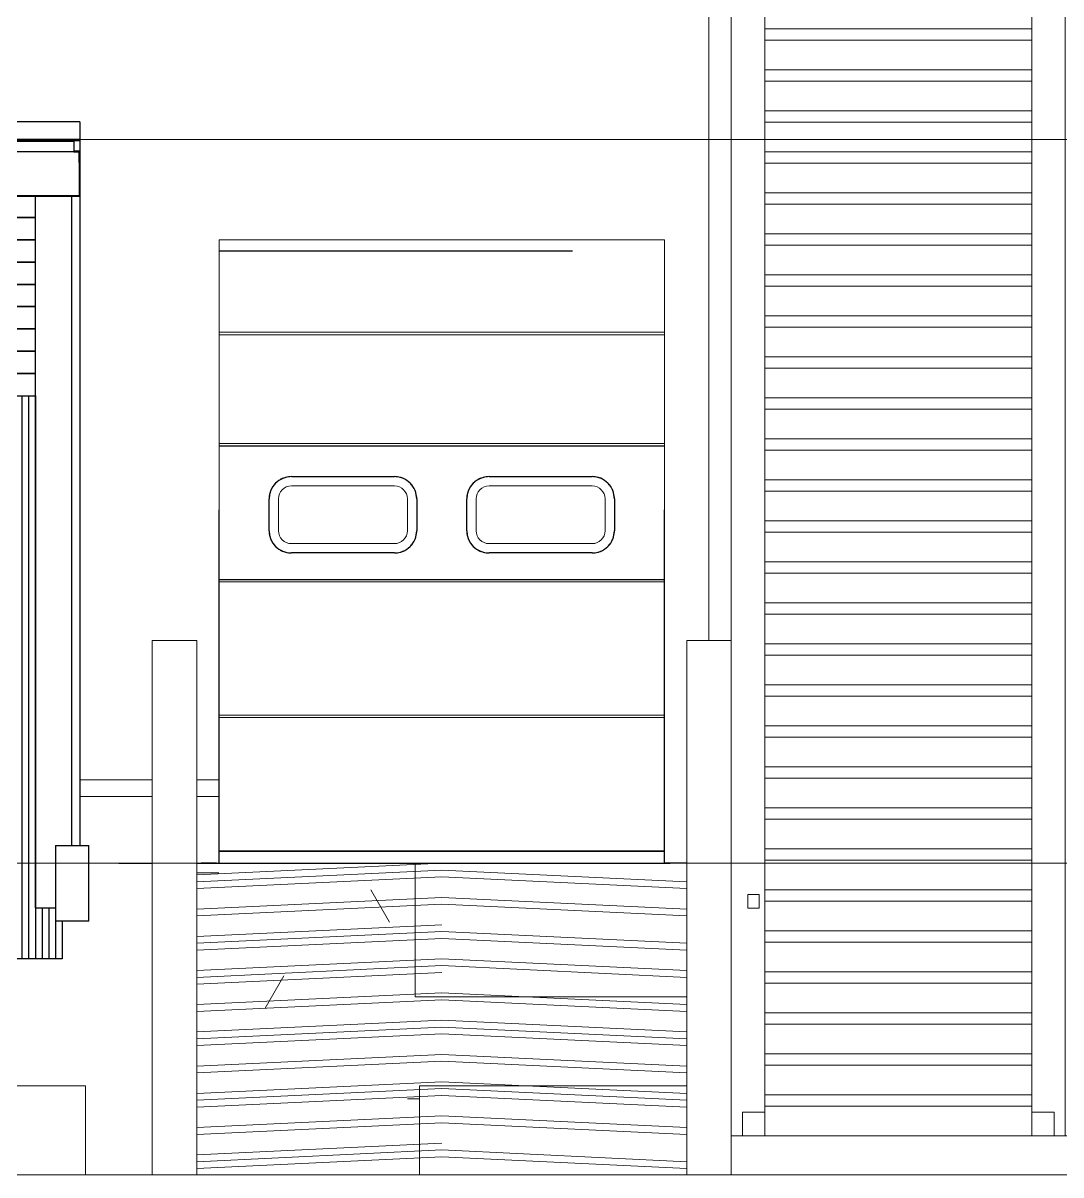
# Model space of a CAD drawing. Extents: x 692141 to 693595, y 1492301 to 1494225.
# Drawn here: x 692327.48 to 692332.14, y 1492374.81 to 1492379.99 of the extents above; entities that cross this region are included whole.
import ezdxf

# ---------------------------------------------------------------- set-up
doc = ezdxf.new("R2010")
doc.units = 0
doc.header["$MEASUREMENT"] = 0
for name, pattern in [('Centre', [7937.5, 1587.5, -1190.625, 3968.75, -1190.625]), ('Grid Line', [5556.25, 3175, -793.75, 793.75, -793.75]), ('Čárka', [3175, 1587.5, -1587.5])]:
    doc.linetypes.add(name, pattern=pattern)
for name, color, linetype, lineweight in [('A-COLS', 52, 'Continuous', 5), ('A-FLOR', 192, 'Continuous', 5), ('A-FLOR-HRAL', 11, 'Continuous', 5), ('A-FLOR-LEVL', 8, 'Grid Line', 5), ('A-GENM', 13, 'Continuous', 5), ('A-GLAZ-CWMG', 51, 'Continuous', 5), ('A-WALL-PATT', 111, 'Continuous', 5), ('S-BEAM', 12, 'Continuous', 5), ('S-STRS', 31, 'Continuous', 5)]:
    doc.layers.add(name, color=color, linetype=linetype, lineweight=lineweight)
doc.layers.add('A-DOOR', color=2, linetype='Continuous')

# ---------------------------------------------------------------- blocks, each defined once
blk = doc.blocks.new('Top Rail Type - Top Rail_Internal_-46840-500_ELEVATION 4')
at = {"layer": 'A-FLOR-HRAL', "color": 7}
for p, q in [((73025.03631149074, 1259.166666666701), (72974.23631149073, 1259.166666666701)), ((72974.23631149072, 1259.166666666701), (72974.23631149072, 1198.027140689383)), ((73025.03631149074, 1198.027140689383), (73025.03631149074, 1259.166666666701)), ((72974.23631149072, 1198.027140689383), (73025.03631149072, 1198.027140689383))]:
    blk.add_line(p, q, dxfattribs=at)
blk = doc.blocks.new('M_Rectangular Column - 150 x 150mm-114723-500_ELEVATION 4')
at = {"layer": 'A-COLS', "color": 7}
for p, q in [((74249.63631149074, 175.0000000000014), (74249.63631149074, 11800)), ((74399.63631149073, 11800), (74399.63631149073, 175.0000000000014)), ((74399.63631149073, 175.0000000000011), (74249.63631149074, 175.0000000000011))]:
    blk.add_line(p, q, dxfattribs=at)
blk = doc.blocks.new('Rectangular Mullion - 50 x 100mm-123456-500_ELEVATION 4')
at = {"layer": 'A-GLAZ-CWMG', "color": 7}
for p, q in [((72799.6363114673, 2400.00000000138), (72799.6363114673, 5650.000000000933)), ((72899.63631146729, 5650.000000000933), (72899.63631146729, 2400.00000000138)), ((72899.63631146729, 2400.00000000138), (72799.6363114673, 2400.00000000138))]:
    blk.add_line(p, q, dxfattribs=at)
blk = doc.blocks.new('HAVI-DC_R19_AR_110_RISER_rvt-2-500_ELEVATION 4')
at = {"layer": 'S-STRS', "color": 7}
for p, q in [((73049.63631149076, 3674.166666667259), (73049.63631149079, 5500.000000001175)), ((74249.63631149079, 5500.000000001174), (74249.63631149076, 3674.166666667259)), ((73049.63631149079, 5097.50000000084), (73049.63631149079, 5281.666666667538)), ((74249.63631149079, 5281.666666667538), (74249.63631149079, 5097.50000000084)), ((73049.63631149077, 5147.500000000839), (74249.63631149079, 5147.500000000839)), ((73049.63631149077, 5097.50000000084), (73049.63631149077, 5147.500000000839)), ((74249.63631149079, 5097.50000000084), (74249.63631149079, 5147.500000000839)), ((73049.63631149077, 4913.333333334142), (73049.63631149077, 5097.50000000084)), ((74249.63631149079, 5097.50000000084), (73049.63631149077, 5097.50000000084)), ((74249.63631149079, 5097.50000000084), (73049.63631149077, 5097.50000000084)), ((73049.63631149079, 5097.50000000084), (74249.63631149079, 5097.50000000084)), ((74249.63631149079, 5097.50000000084), (74249.63631149079, 4913.333333334142)), ((73049.63631149077, 4963.333333334143), (74249.63631149079, 4963.333333334143)), ((73049.63631149077, 4913.333333334144), (73049.63631149077, 4963.333333334143)), ((74249.63631149079, 4913.333333334144), (74249.63631149079, 4963.333333334143)), ((73049.63631149077, 4729.166666667445), (73049.63631149077, 4913.333333334144)), ((74249.63631149079, 4913.333333334144), (73049.63631149077, 4913.333333334144)), ((74249.63631149079, 4913.333333334144), (73049.63631149077, 4913.333333334144)), ((73049.63631149077, 4913.333333334142), (74249.63631149079, 4913.333333334142)), ((74249.63631149079, 4913.333333334144), (74249.63631149079, 4729.166666667445)), ((73049.63631149077, 4779.166666667445), (74249.63631149079, 4779.166666667445)), ((73049.63631149077, 4729.166666667445), (73049.63631149077, 4779.166666667445)), ((74249.63631149079, 4729.166666667445), (74249.63631149079, 4779.166666667445)), ((73049.63631149077, 4545.000000000747), (73049.63631149077, 4729.166666667445)), ((74249.63631149079, 4729.166666667445), (73049.63631149077, 4729.166666667445)), ((74249.63631149079, 4729.166666667445), (73049.63631149077, 4729.166666667445)), ((73049.63631149077, 4729.166666667446), (74249.63631149079, 4729.166666667446)), ((74249.63631149079, 4729.166666667445), (74249.63631149079, 4545.000000000747)), ((73049.63631149077, 4595.000000000748), (74249.63631149079, 4595.000000000748)), ((73049.63631149077, 4545.000000000748), (73049.63631149077, 4595.000000000748)), ((74249.63631149079, 4545.000000000748), (74249.63631149079, 4595.000000000748)), ((73049.63631149077, 4360.83333333405), (73049.63631149077, 4545.000000000748)), ((74249.63631149079, 4545.000000000748), (73049.63631149077, 4545.000000000748)), ((74249.63631149079, 4545.000000000748), (73049.63631149077, 4545.000000000748)), ((73049.63631149077, 4545.000000000747), (74249.63631149079, 4545.000000000747)), ((74249.63631149079, 4545.000000000748), (74249.63631149079, 4360.83333333405)), ((73049.63631149076, 4410.83333333405), (74249.63631149076, 4410.83333333405)), ((73049.63631149076, 4360.83333333405), (73049.63631149076, 4410.83333333405)), ((74249.63631149076, 4360.83333333405), (74249.63631149076, 4410.83333333405)), ((73049.63631149077, 4176.666666667352), (73049.63631149077, 4360.83333333405)), ((74249.63631149077, 4360.83333333405), (73049.63631149077, 4360.83333333405)), ((74249.63631149076, 4360.83333333405), (73049.63631149076, 4360.83333333405)), ((73049.63631149077, 4360.83333333405), (74249.63631149079, 4360.83333333405)), ((74249.63631149077, 4360.83333333405), (74249.63631149077, 4176.666666667352)), ((73049.63631149076, 4226.666666667352), (74249.63631149076, 4226.666666667352)), ((73049.63631149076, 4176.666666667352), (73049.63631149076, 4226.666666667352)), ((74249.63631149076, 4176.666666667352), (74249.63631149076, 4226.666666667352)), ((73049.63631149076, 3992.500000000654), (73049.63631149076, 4176.666666667352)), ((74249.63631149076, 4176.666666667352), (73049.63631149076, 4176.666666667352)), ((74249.63631149076, 4176.666666667352), (73049.63631149076, 4176.666666667352)), ((73049.63631149077, 4176.666666667352), (74249.63631149077, 4176.666666667352)), ((74249.63631149076, 4176.666666667352), (74249.63631149076, 3992.500000000654)), ((73049.63631149076, 4042.500000000654), (74249.63631149076, 4042.500000000654)), ((73049.63631149076, 3992.500000000654), (73049.63631149076, 4042.500000000654)), ((74249.63631149076, 3992.500000000654), (74249.63631149076, 4042.500000000654)), ((73049.63631149076, 3808.333333333956), (73049.63631149076, 3992.500000000654)), ((74249.63631149076, 3992.500000000654), (73049.63631149076, 3992.500000000654)), ((74249.63631149076, 3992.500000000654), (73049.63631149076, 3992.500000000654)), ((73049.63631149076, 3992.500000000654), (74249.63631149076, 3992.500000000654)), ((74249.63631149076, 3992.500000000654), (74249.63631149076, 3808.333333333956)), ((73049.63631149076, 3858.333333333956), (74249.63631149076, 3858.333333333956)), ((73049.63631149076, 3808.333333333956), (73049.63631149076, 3858.333333333956)), ((74249.63631149076, 3808.333333333956), (74249.63631149076, 3858.333333333956)), ((73049.63631149076, 3624.166666667259), (73049.63631149076, 3808.333333333956)), ((74249.63631149076, 3808.333333333956), (73049.63631149076, 3808.333333333956)), ((74249.63631149076, 3808.333333333956), (73049.63631149076, 3808.333333333956)), ((73049.63631149076, 3808.333333333956), (74249.63631149076, 3808.333333333956)), ((74249.63631149076, 3808.333333333956), (74249.63631149076, 3624.166666667259)), ((73049.63631149076, 3674.166666667259), (73049.63631149076, 3374.166666667257)), ((73049.63631149077, 3674.166666667259), (73049.63631149077, 3374.166666667259)), ((73049.63631149073, 282.0907024503263), (73049.63631149077, 3674.166666667257)), ((73049.63631149077, 3674.166666667259), (74249.63631149077, 3674.166666667259)), ((73049.63631149077, 3674.166666667259), (73049.63631149077, 3624.166666667259)), ((73049.63631149076, 3624.166666667259), (73049.63631149076, 3674.166666667259)), ((74249.63631149076, 3374.166666667257), (74249.63631149076, 3674.166666667259)), ((74249.63631149077, 3374.166666667259), (74249.63631149077, 3674.166666667259)), ((74249.63631149077, 3674.166666667258), (74249.63631149073, 282.0907024503269)), ((74249.63631149077, 3624.166666667259), (74249.63631149077, 3674.166666667259)), ((74249.63631149076, 3624.166666667259), (74249.63631149076, 3674.166666667259)), ((74249.63631149077, 3624.166666667259), (73049.63631149077, 3624.166666667259)), ((73049.63631149076, 3624.166666667259), (74249.63631149076, 3624.166666667259)), ((73049.63631149077, 3440.000000000561), (73049.63631149077, 3624.166666667259)), ((74249.63631149077, 3624.166666667259), (73049.63631149077, 3624.166666667259)), ((74249.63631149077, 3624.166666667259), (74249.63631149077, 3440.000000000561)), ((73049.63631149077, 3490.000000000562), (74249.63631149077, 3490.000000000562)), ((73049.63631149077, 3490.000000000562), (73049.63631149077, 3440.000000000562)), ((73049.63631149077, 3440.000000000562), (73049.63631149077, 3490.000000000562)), ((74249.63631149077, 3440.000000000562), (74249.63631149077, 3490.000000000562)), ((74249.63631149077, 3440.000000000562), (74249.63631149077, 3490.000000000562)), ((73049.63631149077, 3440.000000000561), (74249.63631149077, 3440.000000000561)), ((73049.63631149077, 3255.833333333863), (73049.63631149077, 3440.000000000561)), ((74249.63631149077, 3440.000000000561), (73049.63631149077, 3440.000000000561)), ((74249.63631149077, 3440.000000000562), (73049.63631149077, 3440.000000000562)), ((74249.63631149077, 3440.000000000561), (74249.63631149077, 3255.833333333863)), ((73049.63631149076, 3305.833333333863), (74249.63631149076, 3305.833333333863)), ((73049.63631149076, 3255.833333333863), (73049.63631149076, 3305.833333333863)), ((74249.63631149076, 3255.833333333863), (74249.63631149076, 3305.833333333863)), ((73049.63631149076, 3071.666666667165), (73049.63631149076, 3255.833333333863)), ((74249.63631149076, 3255.833333333863), (73049.63631149076, 3255.833333333863)), ((74249.63631149076, 3255.833333333863), (73049.63631149076, 3255.833333333863)), ((73049.63631149077, 3255.833333333863), (74249.63631149077, 3255.833333333863)), ((74249.63631149076, 3255.833333333863), (74249.63631149076, 3071.666666667165)), ((73049.63631149076, 3121.666666667166), (74249.63631149076, 3121.666666667166)), ((73049.63631149076, 3071.666666667166), (73049.63631149076, 3121.666666667166)), ((74249.63631149076, 3071.666666667166), (74249.63631149076, 3121.666666667166)), ((73049.63631149076, 2887.500000000468), (73049.63631149076, 3071.666666667166)), ((74249.63631149076, 3071.666666667166), (73049.63631149076, 3071.666666667166)), ((74249.63631149076, 3071.666666667166), (73049.63631149076, 3071.666666667166)), ((73049.63631149076, 3071.666666667166), (74249.63631149076, 3071.666666667166)), ((74249.63631149076, 3071.666666667166), (74249.63631149076, 2887.500000000468)), ((73049.63631149076, 2937.500000000467), (74249.63631149076, 2937.500000000467)), ((73049.63631149076, 2887.500000000467), (73049.63631149076, 2937.500000000467)), ((74249.63631149076, 2887.500000000467), (74249.63631149076, 2937.500000000467)), ((73049.63631149076, 2703.33333333377), (73049.63631149076, 2887.500000000467)), ((74249.63631149076, 2887.500000000467), (73049.63631149076, 2887.500000000467)), ((74249.63631149076, 2887.500000000467), (73049.63631149076, 2887.500000000467)), ((73049.63631149076, 2887.500000000469), (74249.63631149076, 2887.500000000469)), ((74249.63631149076, 2887.500000000467), (74249.63631149076, 2703.33333333377)), ((73049.63631149076, 2753.33333333377), (74249.63631149076, 2753.33333333377)), ((73049.63631149076, 2703.33333333377), (73049.63631149076, 2753.33333333377)), ((74249.63631149076, 2703.33333333377), (74249.63631149076, 2753.33333333377)), ((73049.63631149076, 2519.166666667072), (73049.63631149076, 2703.33333333377)), ((74249.63631149076, 2703.33333333377), (73049.63631149076, 2703.33333333377)), ((74249.63631149076, 2703.33333333377), (73049.63631149076, 2703.33333333377)), ((73049.63631149076, 2703.33333333377), (74249.63631149076, 2703.33333333377)), ((74249.63631149076, 2703.33333333377), (74249.63631149076, 2519.166666667072)), ((73049.63631149076, 2569.166666667072), (74249.63631149076, 2569.166666667072)), ((73049.63631149076, 2519.166666667072), (73049.63631149076, 2569.166666667072)), ((74249.63631149076, 2519.166666667072), (74249.63631149076, 2569.166666667072)), ((73049.63631149076, 2335.000000000374), (73049.63631149076, 2519.166666667072)), ((74249.63631149076, 2519.166666667072), (73049.63631149076, 2519.166666667072)), ((74249.63631149076, 2519.166666667072), (73049.63631149076, 2519.166666667072)), ((73049.63631149076, 2519.166666667073), (74249.63631149076, 2519.166666667073)), ((74249.63631149076, 2519.166666667072), (74249.63631149076, 2335.000000000374)), ((73049.63631149076, 2385.000000000374), (74249.63631149076, 2385.000000000374)), ((73049.63631149076, 2335.000000000374), (73049.63631149076, 2385.000000000374)), ((74249.63631149076, 2335.000000000374), (74249.63631149076, 2385.000000000374)), ((73049.63631149076, 2150.833333333676), (73049.63631149076, 2335.000000000374)), ((74249.63631149076, 2335.000000000374), (73049.63631149076, 2335.000000000374)), ((74249.63631149076, 2335.000000000374), (73049.63631149076, 2335.000000000374)), ((73049.63631149076, 2335.000000000375), (74249.63631149076, 2335.000000000375)), ((74249.63631149076, 2335.000000000374), (74249.63631149076, 2150.833333333676)), ((73049.63631149076, 2200.833333333676), (74249.63631149076, 2200.833333333676)), ((73049.63631149076, 2150.833333333676), (73049.63631149076, 2200.833333333676)), ((74249.63631149076, 2150.833333333676), (74249.63631149076, 2200.833333333676)), ((73049.63631149076, 1966.666666666979), (73049.63631149076, 2150.833333333676)), ((74249.63631149076, 2150.833333333676), (73049.63631149076, 2150.833333333676)), ((74249.63631149076, 2150.833333333676), (73049.63631149076, 2150.833333333676)), ((73049.63631149076, 2150.833333333676), (74249.63631149076, 2150.833333333676)), ((74249.63631149076, 2150.833333333676), (74249.63631149076, 1966.666666666979)), ((73049.63631149076, 2016.666666666979), (74249.63631149076, 2016.666666666979)), ((73049.63631149076, 1966.666666666979), (73049.63631149076, 2016.666666666979)), ((73049.63631149076, 1782.500000000281), (73049.63631149076, 1966.666666666979)), ((74249.63631149076, 1966.666666666979), (73049.63631149076, 1966.666666666979)), ((74249.63631149076, 1966.666666666979), (73049.63631149076, 1966.666666666979)), ((73049.63631149076, 1966.666666666979), (74249.63631149076, 1966.666666666979)), ((74249.63631149076, 1966.666666666979), (74249.63631149076, 2016.666666666979)), ((74249.63631149076, 1966.666666666979), (74249.63631149076, 1782.500000000281)), ((73049.63631149076, 1832.500000000281), (74249.63631149076, 1832.500000000281)), ((73049.63631149076, 1782.500000000281), (73049.63631149076, 1832.500000000281)), ((74249.63631149076, 1782.500000000281), (74249.63631149076, 1832.500000000281)), ((73049.63631149076, 1598.333333333583), (73049.63631149076, 1782.500000000281)), ((74249.63631149076, 1782.500000000281), (73049.63631149076, 1782.500000000281)), ((74249.63631149076, 1782.500000000281), (73049.63631149076, 1782.500000000281)), ((73049.63631149076, 1782.500000000281), (74249.63631149076, 1782.500000000281)), ((74249.63631149076, 1782.500000000281), (74249.63631149076, 1598.333333333583)), ((73049.63631149074, 1648.333333333583), (74249.63631149074, 1648.333333333583)), ((73049.63631149074, 1598.333333333583), (73049.63631149074, 1648.333333333583)), ((74249.63631149074, 1598.333333333583), (74249.63631149074, 1648.333333333583)), ((73049.63631149074, 1414.166666666885), (73049.63631149074, 1598.333333333583)), ((74249.63631149074, 1598.333333333583), (73049.63631149074, 1598.333333333583)), ((74249.63631149074, 1598.333333333583), (73049.63631149074, 1598.333333333583)), ((73049.63631149076, 1598.333333333583), (74249.63631149076, 1598.333333333583)), ((74249.63631149074, 1598.333333333583), (74249.63631149074, 1414.166666666885)), ((73049.63631149073, 1464.166666666885), (74249.63631149074, 1464.166666666885)), ((73049.63631149073, 1414.166666666885), (73049.63631149073, 1464.166666666885)), ((74249.63631149074, 1414.166666666885), (74249.63631149074, 1464.166666666885)), ((73049.63631149073, 1230.000000000188), (73049.63631149073, 1414.166666666885)), ((74249.63631149074, 1414.166666666885), (73049.63631149073, 1414.166666666885)), ((74249.63631149074, 1414.166666666885), (73049.63631149073, 1414.166666666885)), ((73049.63631149074, 1414.166666666885), (74249.63631149074, 1414.166666666885)), ((74249.63631149074, 1414.166666666885), (74249.63631149074, 1230.000000000188)), ((73049.63631149073, 1280.000000000188), (74249.63631149074, 1280.000000000188)), ((73049.63631149073, 1230.000000000188), (73049.63631149073, 1280.000000000188)), ((74249.63631149074, 1230.000000000188), (74249.63631149074, 1280.000000000188)), ((73049.63631149073, 1045.83333333349), (73049.63631149073, 1230.000000000188)), ((74249.63631149074, 1230.000000000188), (73049.63631149073, 1230.000000000188)), ((74249.63631149074, 1230.000000000188), (73049.63631149073, 1230.000000000188)), ((73049.63631149073, 1230.000000000188), (74249.63631149074, 1230.000000000188)), ((74249.63631149074, 1230.000000000188), (74249.63631149074, 1045.83333333349)), ((73049.63631149073, 1095.83333333349), (74249.63631149074, 1095.83333333349)), ((73049.63631149073, 1045.83333333349), (73049.63631149073, 1095.83333333349)), ((74249.63631149074, 1045.83333333349), (74249.63631149074, 1095.83333333349)), ((73049.63631149073, 861.6666666667921), (73049.63631149073, 1045.83333333349)), ((74249.63631149074, 1045.83333333349), (73049.63631149073, 1045.83333333349)), ((74249.63631149074, 1045.83333333349), (73049.63631149073, 1045.83333333349)), ((73049.63631149073, 1045.83333333349), (74249.63631149074, 1045.83333333349)), ((74249.63631149074, 1045.83333333349), (74249.63631149074, 861.6666666667921)), ((73049.63631149073, 911.6666666667921), (74249.63631149074, 911.6666666667921)), ((73049.63631149073, 861.6666666667921), (73049.63631149073, 911.6666666667921)), ((74249.63631149074, 861.6666666667921), (74249.63631149074, 911.6666666667921)), ((73049.63631149073, 677.5000000000944), (73049.63631149073, 861.6666666667921)), ((74249.63631149074, 861.6666666667921), (73049.63631149073, 861.6666666667921)), ((74249.63631149074, 861.6666666667921), (73049.63631149073, 861.6666666667921)), ((73049.63631149073, 861.6666666667921), (74249.63631149074, 861.6666666667921)), ((74249.63631149074, 861.6666666667921), (74249.63631149074, 677.5000000000944)), ((73049.63631149073, 727.5000000000944), (74249.63631149074, 727.5000000000944)), ((73049.63631149073, 677.5000000000944), (73049.63631149073, 727.5000000000944)), ((74249.63631149074, 677.5000000000944), (74249.63631149074, 727.5000000000944)), ((73049.63631149073, 493.3333333333966), (73049.63631149073, 677.5000000000944)), ((74249.63631149074, 677.5000000000944), (73049.63631149073, 677.5000000000944)), ((74249.63631149074, 677.5000000000944), (73049.63631149073, 677.5000000000944)), ((73049.63631149073, 677.5000000000944), (74249.63631149074, 677.5000000000944)), ((74249.63631149074, 677.5000000000944), (74249.63631149074, 493.3333333333966)), ((73049.63631149073, 543.3333333333966), (74249.63631149073, 543.3333333333966)), ((73049.63631149073, 493.3333333333966), (73049.63631149073, 542.3627569251406)), ((74249.63631149073, 493.3333333333966), (74249.63631149073, 542.3627569251406)), ((73049.63631149073, 309.1666666666989), (73049.63631149073, 493.3333333333966)), ((74249.63631149073, 493.3333333333966), (73049.63631149073, 493.3333333333966)), ((74249.63631149073, 493.3333333333966), (73049.63631149073, 493.3333333333966)), ((73049.63631149073, 493.3333333333966), (74249.63631149074, 493.3333333333966)), ((74249.63631149073, 493.3333333333966), (74249.63631149073, 309.1666666666989)), ((73049.63631149073, 359.1666666666989), (74249.63631149073, 359.1666666666989)), ((73049.63631149073, 309.1666666666989), (73049.63631149073, 359.1666666666989)), ((74249.63631149073, 309.1666666666989), (74249.63631149073, 359.1666666666989)), ((73049.63631149073, 282.0907024503263), (72949.63631149073, 282.0907024503264)), ((72949.63631149073, 282.0907024503264), (72949.63631149073, 175.0000000000011)), ((73049.63631149073, 175.0000000000011), (73049.63631149073, 309.1666666666989)), ((74249.63631149073, 309.1666666666989), (73049.63631149073, 309.1666666666989)), ((74249.63631149073, 309.1666666666989), (73049.63631149073, 309.1666666666989)), ((73049.63631149073, 309.1666666666989), (74249.63631149073, 309.1666666666989)), ((73049.63631149073, 175.0000000000011), (73049.63631149073, 282.0907024503263)), ((74249.63631149073, 309.1666666666989), (74249.63631149073, 175.0000000000011)), ((74349.63631149073, 282.0907024503263), (74249.63631149073, 282.0907024503263)), ((74249.63631149073, 282.0907024503263), (74249.63631149073, 175.0000000000011)), ((74349.63631149073, 175.0000000000011), (74349.63631149073, 282.0907024503263)), ((73049.63631149073, 175.0000000000011), (72949.63631149073, 175.0000000000011)), ((73049.63631149073, 175.0000000000011), (74249.63631149073, 175.0000000000011)), ((74349.63631149073, 175.0000000000011), (74249.63631149073, 175.0000000000011))]:
    blk.add_line(p, q, dxfattribs=at)
at = {"lineweight": 5}
for name, p in [('M_Rectangular Column - 150 x 150mm-114723-500_ELEVATION 4', (-1350.000000000005, 0)), ('M_Rectangular Column - 150 x 150mm-114723-500_ELEVATION 4', (0, 0)), ('Top Rail Type - Top Rail_Internal_-46840-500_ELEVATION 4', (0, 0)), ('Rectangular Mullion - 50 x 100mm-123456-500_ELEVATION 4', (0, 0))]:
    blk.add_blockref(name, p, dxfattribs=at)
blk = doc.blocks.new('HAVI-DC_R19_AR_120_STRUCTURE_rvt-2-500_ELEVATION 4')
at = {"layer": 'S-BEAM'}
h = blk.add_hatch(dxfattribs=at)
h.set_pattern_fill('FP_109', color=256, style=0, pattern_type=2)
h.set_pattern_definition([(0, (212730.054, 1200), (4064, 1016), [167.64, -2880.36, 167.64, -2880.36, -16256]), (0, (212730.054, 1200), (4064, 1016), [-6096, 167.64, -5928.36, 167.64, -2880.36, -7112]), (0, (212730.054, 1200), (4064, 1016), [-15240, 167.64, -1864.36, 167.64, -4912.36]), (120, (214254.054, 1708), (-2911.881810244989, 3011.527240979959), [167.64, -2880.36, 167.64, -2880.36, -16256]), (120, (214254.054, 1708), (-2911.881810244989, 3011.527240979959), [-6095.999999999999, 167.64, -5928.359999999999, 167.64, -2880.36, -7111.999999999999]), (120, (214254.054, 1708), (-2911.881810244989, 3011.527240979959), [-15240, 167.64, -1864.36, 167.64, -4912.359999999999]), (240, (214762.054, 3740), (-1152.118189755009, -4027.527240979959), [167.64, -2880.36, 167.64, -2880.36, -16256]), (240, (214762.054, 3740), (-1152.118189755009, -4027.527240979959), [-6096, 167.64, -5928.36, 167.64, -2880.36, -7112]), (240, (214762.054, 3740), (-1152.118189755009, -4027.527240979959), [-15240, 167.64, -1864.36, 167.64, -4912.36])])
h.paths.add_polyline_path([(66499.87292609927, 0), (67500.22784805537, 0), (67500.22784805537, 399.9999999999437), (69500.10954073696, 399.9999999999437), (69500.10954073696, 0), (70299.63631146714, 0), (70299.63631146714, 1400.00000000138), (70014.75461878082, 1400.00000000138), (70014.75461878082, 1139.999999997003), (69894.7546187808, 1139.999999997003), (69894.7546187808, 969.9999999969727), (69594.75461878079, 969.9999999969727), (69594.75461878079, 1400.00000000138), (69519.87292610017, 1400.00000000138), (69519.87292610017, 799.9999999999914), (67479.87292610016, 799.9999999999914), (67479.87292610016, 1400.00000000138), (67404.75461878082, 1400.00000000138), (67404.75461878082, 969.9999999969727), (67104.7546187808, 969.9999999969727), (67104.7546187808, 1139.999999997003), (66984.7546187808, 1139.999999997003), (66984.7546187808, 1400.00000000138), (66499.87292609927, 1400.00000000138), (66499.87292609927, 542.3627569251257)], flags=0)
h.paths.add_polyline_path([(71500.34615537788, 0), (71500.34615537783, 399.9999999999437), (72699.6363114905, 399.9999999999437), (72699.6363114905, 799.9999999999914), (71479.87292610334, 799.9999999999914), (71479.87292610334, 1400.00000000138), (70499.63631146714, 1400.00000000138), (70499.63631146714, 0)], flags=0)
at = {"layer": 'S-BEAM', "color": 7}
for p, q in [((70014.75461878093, 1400.000000001379), (70299.63631146727, 1400.000000001379)), ((70499.63631146727, 1400.000000001379), (71479.87292610348, 1400.000000001379)), ((71479.87292610348, 800.0000000000011), (71479.87292610348, 1400.000000001379)), ((72699.63631149063, 800.0000000000011), (71479.87292610348, 800.0000000000011)), ((71500.346155378, -1.177618003112002e-11), (71500.346155378, 399.9999999999356)), ((71500.34615537799, 399.9999999999356), (72699.63631149063, 399.9999999999356)), ((72899.63631149067, -1.177618003112002e-11), (71500.34615537799, -1.177618003112002e-11))]:
    blk.add_line(p, q, dxfattribs=at)
blk = doc.blocks.new('M_Rectangular Column - 300 x 500mm-1562755-500_ELEVATION 4')
at = {"layer": 'A-COLS'}
for p, q in [((74249.6363114721, 5800.000000000934), (74249.6363114721, 5750.000000001143)), ((74582.3363114624, 5800.000000000934), (74599.63631146724, 5800.000000000934)), ((74249.6363114721, 5500.000000001172), (74249.6363114721, 1400.000000001371)), ((74749.6363114721, 1400.000000001371), (74749.6363114721, 5500.000000001171)), ((74749.6363114721, 1400.000000001371), (74599.6363114673, 1400.000000001371))]:
    blk.add_line(p, q, dxfattribs=at)
blk = doc.blocks.new('Doors_Industrial_Loading-Systems_Sectional-Overhead-Door_High-Lift_40mm - 2000 x 3000 mm 3-303313-500_ELEVATION 4')
at = {"layer": 'A-DOOR', "color": 1, "linetype": 'Čárka'}
for p, q in [((70599.63631147907, 4149.999999996987), (72599.63631147906, 4149.999999996987)), ((70599.63631147907, 1399.999999996979), (70599.63631147907, 4149.999999996987)), ((72599.63631147906, 1399.999999996979), (72599.63631147906, 4149.999999996987)), ((70149.63631147907, 1399.999999996979), (70299.63631146731, 1399.999999996979)), ((70499.63631146731, 1399.999999996979), (70599.63631147907, 1399.999999996979)), ((72699.63631149067, 1399.999999996979), (72599.63631147906, 1399.999999996979))]:
    blk.add_line(p, q, dxfattribs=at)
at = {"layer": 'A-DOOR', "color": 7}
for p, q in [((72599.63631147909, 3273.999999996978), (70599.63631147909, 3273.999999996978)), ((70924.30297814563, 3136.49999999713), (71387.30297814563, 3136.49999999713)), ((70924.30297814563, 3136.49999999713), (71387.30297814563, 3136.49999999713)), ((71811.96964481228, 3136.499999997063), (72274.96964481228, 3136.499999997063)), ((71811.96964481228, 3136.499999997063), (72274.96964481228, 3136.499999997063)), ((70824.30297814563, 2893.499999997032), (70824.30297814563, 3036.49999999713)), ((70824.30297814563, 2893.499999997032), (70824.30297814563, 3036.49999999713)), ((71487.30297814561, 3036.49999999713), (71487.30297814561, 2893.499999997034)), ((71487.30297814561, 3036.49999999713), (71487.30297814561, 2893.499999997034)), ((71711.9696448123, 2893.499999996908), (71711.9696448123, 3036.499999997063)), ((71711.9696448123, 2893.499999996908), (71711.9696448123, 3036.499999997063)), ((72374.9696448123, 3036.499999997064), (72374.9696448123, 2893.499999996909)), ((72374.9696448123, 3036.499999997064), (72374.9696448123, 2893.499999996909)), ((71387.30297814563, 2793.499999997033), (70924.30297814563, 2793.499999997033)), ((71387.30297814563, 2793.499999997034), (70924.30297814563, 2793.499999997034)), ((72274.96964481228, 2793.499999996908), (71811.96964481228, 2793.499999996908)), ((72274.96964481228, 2793.499999996909), (71811.96964481228, 2793.499999996909)), ((70599.63631147909, 2675.02522143521), (72599.63631147909, 2675.02522143521)), ((70599.63631147909, 2675.02522143521), (72599.63631147909, 2675.02522143521)), ((72599.63631147909, 1455.025221435202), (70599.63631147907, 1455.025221435202)), ((70599.63631147907, 1455.025221435202), (72599.63631147909, 1455.025221435202)), ((70588.63631147906, 1399.999999996978), (70518.63631147906, 1399.999999996978)), ((70546.63631147906, 1399.999999996954), (70520.63631147906, 1399.999999996954)), ((70574.63631147906, 1399.99999999697), (72624.63631147906, 1399.99999999697)), ((72680.63631147906, 1399.999999996978), (72610.63631147906, 1399.999999996978)), ((72682.63631147906, 1399.999999996953), (72656.63631147906, 1399.999999996953))]:
    blk.add_line(p, q, dxfattribs=at)
for centre, radius, start, end in [((70924.30297814563, 3036.49999999713), 100, 90, 180), ((70924.30297814563, 3036.49999999713), 99.99999999999818, 129.5802092617399, 140.419790738173), ((70924.30297814563, 3036.49999999713), 100.0000000000003, 111.987186745113, 119.9999999999998), ((70924.30297814563, 3036.49999999713), 99.99999999999685, 90, 105.0000000000033), ((71387.30297814563, 3036.49999999713), 99.99999999998545, 75.00000000000306, 90), ((71387.30297814563, 3036.49999999713), 100, 359.9999999999995, 90.00000000000014), ((71387.30297814563, 3036.49999999713), 99.99999999999326, 59.99999999999823, 68.01281325511968), ((71387.30297814563, 3036.49999999713), 99.99999999999623, 39.58020926182625, 50.41979073816223), ((71811.96964481228, 3036.499999997063), 99.99999999998545, 90, 180), ((71811.96964481228, 3036.499999997063), 99.99999999999835, 129.5802092620907, 140.4197907379326), ((71811.96964481228, 3036.499999997063), 100.0000000000057, 111.987186745283, 119.9999999999913), ((71811.96964481228, 3036.499999997063), 100.0000000000071, 90, 104.9999999999938), ((72274.96964481228, 3036.499999997063), 100.0000000000146, 74.99999999999918, 90), ((72274.96964481228, 3036.499999997063), 100.0000000000146, 1.757256461508593e-13, 90.00000000000018), ((72274.96964481228, 3036.499999997063), 100.000000000001, 59.99999999999283, 68.01281325470843), ((72274.96964481228, 3036.499999997063), 100.0000000000076, 39.5802092619673, 50.419790737918), ((70924.30297814563, 3036.49999999713), 99.99999999999955, 164.9999999999994, 179.9999999999997), ((70924.30297814563, 3036.49999999713), 99.99999999999575, 150.000000000001, 158.0128132542042), ((71387.30297814563, 3036.49999999713), 100.0000000000003, 21.98718674548097, 29.99999999999999), ((71387.30297814563, 3036.49999999713), 99.99999999999308, 0, 14.99999999999959), ((71811.96964481228, 3036.499999997063), 99.99999999998543, 165.0000000000013, 179.9999999999998), ((71811.96964481228, 3036.499999997063), 99.999999999996, 149.9999999999968, 158.0128132541635), ((72274.96964481228, 3036.499999997063), 100.0000000000047, 21.98718674572875, 27.11447967529694), ((72274.96964481228, 3036.499999997063), 100.0000000000109, 0, 15.00000000000046), ((70924.30297814563, 2893.499999997033), 99.99999999999685, 180.0000000000004, 195.0000000000005), ((70924.30297814563, 2893.499999997033), 100.0000000000007, 180.0000000000004, 270), ((70924.30297814563, 2893.499999997033), 100.0000000000003, 201.987186746127, 210.0000000000001), ((71387.30297814563, 2893.499999997033), 100, 269.9999999999999, 2.544443745170813e-13), ((71387.30297814563, 2893.499999997033), 99.99999999999855, 330.0000000000005, 338.0128132537154), ((71387.30297814563, 2893.499999997033), 99.99999999998545, 345.0000000000012, 0), ((71811.96964481228, 2893.499999996909), 99.99999999999308, 180.0000000000007, 195.0000000000001), ((71811.96964481228, 2893.499999996909), 99.9999999999832, 180.0000000000046, 270.0000000000044), ((71811.96964481228, 2893.499999996909), 99.99999999998045, 201.9871867457275, 209.9999999999996), ((72274.96964481228, 2893.499999996908), 99.99999999999746, 270.0000000000042, 4.56727652258161e-12), ((72274.96964481228, 2893.499999996908), 100.0000000000054, 332.8855203247032, 338.0128132544032), ((72274.96964481228, 2893.499999996908), 100.0000000000146, 344.9999999999994, 0), ((70924.30297814563, 2893.499999997033), 99.9999999999961, 219.5802092624286, 230.4197907375997), ((70924.30297814563, 2893.499999997033), 99.9999999999983, 239.9999999999993, 248.0128132537533), ((70924.30297814563, 2893.499999997033), 100.0000000000007, 254.9999999999972, 270), ((71387.30297814563, 2893.499999997033), 100.0000000000071, 269.9999999999996, 284.9999999999935), ((71387.30297814563, 2893.499999997033), 100.0000000000129, 291.9871867459456, 299.9999999999966), ((71387.30297814563, 2893.499999997033), 99.99999999999072, 309.5802092624355, 320.4197907376305), ((71811.96964481228, 2893.499999996909), 99.99999999998758, 219.5802092620012, 230.4197907379822), ((71811.96964481228, 2893.499999996909), 99.99999999998883, 240.0000000000042, 248.0128132549476), ((71811.96964481228, 2893.499999996909), 99.99999999998305, 254.9999999999997, 270.0000000000043), ((72274.96964481228, 2893.499999996908), 99.99999999999685, 270.000000000008, 285.000000000003), ((72274.96964481228, 2893.499999996908), 99.999999999995, 291.9871867450584, 300.0000000000082), ((72274.96964481228, 2893.499999996908), 100.000000000007, 309.5802092619298, 320.4197907380959)]:
    blk.add_arc(centre, radius, start, end, dxfattribs=at)
at = {"layer": 'A-GENM', "color": 7}
for p, q in [((70599.63631147909, 3785.025221435209), (72599.63631147909, 3785.025221435209)), ((70599.63631147909, 3785.025221435209), (72599.63631147909, 3785.025221435209)), ((72599.63631147909, 3773.999999996979), (70599.63631147909, 3773.999999996979)), ((70599.63631147909, 3285.025221435209), (72599.63631147909, 3285.025221435209)), ((70599.63631147909, 3285.025221435209), (72599.63631147909, 3285.025221435209)), ((70924.30297814561, 3136.499999996981), (71387.30297814563, 3136.499999996981)), ((71811.96964481228, 3136.499999996981), (72274.96964481228, 3136.499999996981)), ((71387.30297814563, 3094.499999996981), (70924.30297814561, 3094.499999996981)), ((71387.30297814563, 3094.499999996981), (70924.30297814561, 3094.499999996981)), ((72274.96964481228, 3094.499999996981), (71811.96964481228, 3094.499999996981)), ((72274.96964481228, 3094.499999996981), (71811.96964481228, 3094.499999996981)), ((70824.30297814563, 2893.499999996981), (70824.30297814563, 3036.499999996981)), ((70866.30297814563, 3036.499999996981), (70866.30297814563, 2893.499999996981)), ((70866.30297814563, 3036.499999996981), (70866.30297814563, 2893.499999996981)), ((71445.30297814563, 2893.499999996981), (71445.30297814563, 3036.499999996981)), ((71445.30297814563, 2893.499999996981), (71445.30297814563, 3036.499999996982)), ((71487.30297814561, 3036.499999996982), (71487.30297814561, 2893.499999996981)), ((71711.96964481228, 2893.499999996981), (71711.96964481228, 3036.499999996981)), ((71753.96964481228, 3036.499999996981), (71753.96964481228, 2893.499999996981)), ((71753.96964481228, 3036.499999996981), (71753.96964481228, 2893.499999996981)), ((72332.96964481228, 2893.499999996981), (72332.96964481228, 3036.499999996981)), ((72332.96964481228, 2893.499999996981), (72332.96964481228, 3036.499999996982)), ((72374.96964481228, 3036.499999996982), (72374.96964481228, 2893.499999996981)), ((70924.30297814561, 2835.499999996982), (71387.30297814563, 2835.499999996982)), ((70924.30297814561, 2835.499999996982), (71387.30297814563, 2835.499999996982)), ((71811.96964481228, 2835.499999996982), (72274.96964481228, 2835.499999996982)), ((71811.96964481228, 2835.499999996982), (72274.96964481228, 2835.499999996982)), ((71387.30297814563, 2793.499999996981), (70924.30297814561, 2793.499999996981)), ((72274.96964481228, 2793.499999996981), (71811.96964481228, 2793.499999996981)), ((72599.63631147909, 2663.99999999698), (70599.63631147909, 2663.99999999698)), ((70599.63631147909, 2065.025221435211), (72599.63631147909, 2065.025221435211)), ((70599.63631147909, 2065.025221435211), (72599.63631147909, 2065.025221435211)), ((72599.63631147909, 2053.999999996979), (70599.63631147909, 2053.999999996979)), ((70599.63631147909, 1455.025221435211), (72599.63631147909, 1455.025221435211)), ((70599.63631147909, 1455.025221435211), (72599.63631147909, 1455.025221435211))]:
    blk.add_line(p, q, dxfattribs=at)
for centre, radius, start, end in [((70924.30297814561, 3036.499999996981), 100, 90.00000000000026, 180.0000000000002), ((71387.30297814563, 3036.499999996981), 100, 5.216109677600168e-13, 90.00000000000026), ((71811.96964481228, 3036.499999996981), 100.0000000000005, 90.00000000000026, 180.0000000000002), ((72274.96964481228, 3036.499999996981), 100.0000000000005, 5.152498583970897e-13, 90.00000000000026), ((70924.30297814561, 3036.499999996981), 57.99999999998545, 90, 180), ((70924.30297814561, 3036.499999996981), 57.99999999998545, 90, 180), ((71387.30297814563, 3036.499999996981), 58, 0, 90), ((71387.30297814563, 3036.499999996981), 58, 8.984518603637631e-13, 90), ((71811.96964481228, 3036.499999996981), 58, 90, 180), ((71811.96964481228, 3036.499999996981), 58, 90, 180), ((72274.96964481228, 3036.499999996981), 58, 0, 90), ((72274.96964481228, 3036.499999996981), 58, 8.984518603637631e-13, 90), ((70924.30297814561, 2893.499999996981), 99.99999999998275, 180.0000000000044, 270.000000000004), ((70924.30297814561, 2893.499999996981), 57.99999999999955, 180.0000000000002, 269.9999999999999), ((70924.30297814561, 2893.499999996981), 57.99999999998545, 180, 269.9999999999996), ((71387.30297814563, 2893.499999996981), 58, 269.9999999999996, 0), ((71387.30297814563, 2893.499999996981), 58, 269.9999999999996, 0), ((71387.30297814563, 2893.499999996981), 99.99999999998545, 269.9999999999996, 0), ((71811.96964481228, 2893.499999996981), 100.0000000000005, 180.0000000000002, 269.9999999999999), ((71811.96964481228, 2893.499999996981), 58.00000000000009, 180.0000000000002, 269.9999999999999), ((71811.96964481228, 2893.499999996981), 58, 180, 269.9999999999996), ((72274.96964481228, 2893.499999996981), 58, 269.9999999999996, 0), ((72274.96964481228, 2893.499999996981), 58, 269.9999999999996, 0), ((72274.96964481228, 2893.499999996981), 100, 269.9999999999996, 0)]:
    blk.add_arc(centre, radius, start, end, dxfattribs=at)
blk = doc.blocks.new('Door_ASSA-ABLOY DS6070B Inflatable shelter - Insulated wall-V73-500_ELEVATION 4')
at = {"layer": 'A-DOOR', "color": 47}
for p, q in [((123024.6363114675, 4652.807871864885), (123024.6363114675, 4729.999999996988)), ((125974.6363114675, 4729.999999996979), (123024.6363114675, 4729.999999996988)), ((125974.6363114675, 4729.999999996979), (125974.6363114675, 4652.807871864876)), ((123023.6363114675, 4649.999999996991), (123023.6363114675, 4598.999999996989)), ((123024.6363114675, 4647.691042939573), (123024.6363114675, 4652.807871864885)), ((123024.6363114675, 4652.807871864885), (125974.6363114675, 4652.807871864876)), ((123024.6363114675, 4644.684469772975), (123024.6363114675, 4647.691042939573)), ((125974.6363114675, 4647.691042939563), (123024.6363114675, 4647.691042939573)), ((125974.6363114675, 4644.684469772965), (123024.6363114675, 4644.684469772974)), ((123049.6363114675, 4598.999999996989), (123049.6363114675, 4647.69104293955)), ((125947.6363114675, 4641.364026622491), (123049.6363114675, 4641.364026622491)), ((125947.6363114675, 4647.691042939549), (125947.6363114675, 4598.999999997001)), ((125974.6363114675, 4652.807871864876), (125974.6363114675, 4647.691042939563)), ((125974.6363114675, 4647.691042939563), (125974.6363114675, 4644.684469772965)), ((125975.6363114675, 4598.999999997001), (125975.6363114675, 4649.999999996992)), ((123049.6363114675, 4598.99999999699), (123023.6363114675, 4598.99999999699)), ((123023.6363114675, 4598.999999996989), (123023.6363114675, 4538.99999999699)), ((123027.6363114675, 4598.99999999703), (123027.6363114675, 4547.999999997031)), ((123027.6363114675, 4547.999999997032), (123027.6363114675, 4598.999999997029)), ((123027.6363114675, 4538.99999999699), (123027.6363114675, 4595.99999999699)), ((123027.6363114675, 4595.99999999699), (123049.6363114675, 4595.99999999699)), ((123027.6363114675, 4397.999999996989), (123027.6363114675, 4595.99999999699)), ((125971.6363114675, 4595.999999996991), (123027.6363114675, 4595.999999996991)), ((123049.6363114675, 4595.99999999699), (123049.6363114675, 4598.999999996989)), ((125975.6363114675, 4598.999999997001), (125947.6363114675, 4598.999999997001)), ((125947.6363114675, 4598.999999997001), (125947.6363114675, 4595.999999997001)), ((125947.6363114675, 4595.999999997001), (125971.6363114675, 4595.999999997001)), ((125971.6363114675, 4598.99999999703), (125971.6363114675, 4547.999999997031)), ((125971.6363114675, 4547.999999997032), (125971.6363114675, 4598.999999997029)), ((125971.6363114675, 4595.999999997001), (125971.6363114675, 4538.999999996992)), ((125971.6363114675, 4595.99999999699), (125971.6363114675, 4397.999999996989)), ((125975.6363114675, 4538.999999996991), (125975.6363114675, 4598.999999997001)), ((123023.6363114675, 4538.99999999699), (123027.6363114675, 4538.99999999699)), ((123024.6363114675, 4547.999999996992), (123024.6363114675, 1479.999999996993)), ((123024.6363114675, 1479.999999996995), (123024.6363114675, 4538.999999997)), ((125971.6363114675, 4538.999999996991), (125975.6363114675, 4538.999999996991)), ((125974.6363114675, 4547.999999996992), (125974.6363114675, 1479.999999996993)), ((125974.6363114675, 4538.999999997), (125974.6363114675, 1479.999999996996)), ((123027.6363114675, 4394.999999996989), (123027.6363114675, 4397.999999996989)), ((125971.6363114675, 4397.999999996989), (123027.6363114675, 4397.999999996989)), ((125971.6363114675, 4397.999999996989), (123027.6363114675, 4397.999999996989)), ((125971.6363114675, 4397.999999996989), (125971.6363114675, 4394.999999996989)), ((125971.6363114675, 4394.99999999699), (123027.6363114675, 4394.99999999699)), ((123061.642967541, 1479.999999996993), (123061.642967541, 4394.999999996971)), ((125937.6296553938, 4394.999999996971), (125937.6296553938, 1479.999999996993)), ((122984.6363114675, 1479.999999996995), (123134.6363114675, 1479.999999996994)), ((122984.6363114675, 1479.999999996995), (122984.6363114675, 1139.999999996994)), ((123134.6363114675, 1139.999999996994), (123134.6363114675, 1479.999999996995)), ((125864.6363114675, 1479.999999997002), (126014.6363114675, 1479.999999997002)), ((125864.6363114675, 1479.999999997002), (125864.6363114675, 1139.999999997)), ((126014.6363114675, 1139.999999997), (126014.6363114675, 1479.999999997002)), ((123134.6363114675, 1139.999999996994), (122984.6363114675, 1139.999999996994)), ((126014.6363114675, 1139.999999997), (125864.6363114675, 1139.999999996999))]:
    blk.add_line(p, q, dxfattribs=at)
at = {"layer": 'A-DOOR', "color": 117}
for p, q in [((123027.6363114675, 4547.999999996993), (123027.6363114675, 4598.999999997008)), ((123027.6363114675, 4582.68366976728), (123027.6363114675, 4598.999999997009)), ((123027.6363114675, 4556.584353991191), (123027.6363114675, 4582.68366976728)), ((125971.6363114675, 4598.999999997011), (125971.6363114675, 4547.999999996998)), ((125971.6363114675, 4598.999999996999), (125971.6363114675, 4582.68366976727)), ((125971.6363114675, 4582.68366976727), (125971.6363114675, 4556.584353991181)), ((123224.6363114675, 1199.999999996987), (123224.6363114675, 4394.999999997)), ((125774.6363114675, 1199.999999996988), (125774.6363114675, 4394.99999999696)), ((123134.6363114675, 1199.999999996987), (123224.6363114675, 1199.999999996987)), ((125774.6363114675, 1199.999999996988), (125864.6363114675, 1199.999999996988))]:
    blk.add_line(p, q, dxfattribs=at)
at = {"layer": 'A-DOOR', "color": 130}
for p, q in [((125774.6363114674, 4299.99999999708), (123224.6363114674, 4299.99999999708)), ((123224.6363114674, 4299.999999997044), (125774.6363114674, 4299.999999997044)), ((125774.6363114674, 4199.999999997067), (123224.6363114674, 4199.999999997067)), ((123224.6363114674, 4199.999999997067), (125774.6363114674, 4199.999999997067)), ((125774.6363114674, 4099.999999997055), (123224.6363114674, 4099.999999997055)), ((123224.6363114674, 4099.999999997055), (125774.6363114674, 4099.999999997055)), ((125774.6363114674, 3999.999999997044), (123224.6363114674, 3999.999999997044)), ((123224.6363114674, 3999.999999997044), (125774.6363114674, 3999.999999997044)), ((125774.6363114674, 3899.999999997066), (123224.6363114674, 3899.999999997066)), ((123224.6363114674, 3899.999999997066), (125774.6363114674, 3899.999999997066)), ((125774.6363114674, 3799.999999997089), (123224.6363114674, 3799.999999997089)), ((123224.6363114674, 3799.999999997054), (125774.6363114674, 3799.999999997054)), ((125774.6363114674, 3699.999999997077), (123224.6363114674, 3699.999999997077)), ((123224.6363114674, 3699.999999997077), (125774.6363114674, 3699.999999997077)), ((125774.6363114674, 3599.999999997065), (123224.6363114674, 3599.999999997065)), ((123224.6363114674, 3599.999999997065), (125774.6363114674, 3599.999999997065)), ((123224.6363114675, 3500.073277789998), (123224.6363114675, 969.9999999969889)), ((123224.6363114675, 3500.073277789998), (123224.6363114675, 969.9999999969889)), ((123224.6363114674, 3499.999999997088), (125774.6363114674, 3499.999999997088)), ((123254.6363114675, 3500.091597238241), (123254.6363114675, 1400.000000001407)), ((123254.6363114675, 3500.091597238241), (123254.6363114675, 969.9999999969889)), ((123284.6363114675, 3500.109916686441), (123284.6363114675, 969.9999999969879)), ((123284.6363114675, 3500.109916686441), (123284.6363114675, 969.9999999969889)), ((123314.6363114675, 3500.128236134684), (123314.6363114675, 1400.000000001406)), ((123314.6363114675, 3500.128236134684), (123314.6363114675, 969.9999999969879)), ((123344.6363114675, 3500.146555582926), (123344.6363114675, 969.9999999969879)), ((123344.6363114675, 3500.146555582926), (123344.6363114675, 969.9999999969879)), ((123374.6363114675, 3500.16487503117), (123374.6363114675, 1400.000000001406)), ((123374.6363114675, 3500.16487503117), (123374.6363114675, 969.9999999969879)), ((123404.6363114675, 3500.18319447937), (123404.6363114675, 969.9999999969879)), ((125594.6363114675, 3499.99999999706), (125594.6363114675, 969.9999999969803)), ((125624.6363114675, 3499.99999999706), (125624.6363114675, 969.9999999969803)), ((125624.6363114675, 3499.99999999706), (125624.6363114675, 1400.000000001399)), ((125654.6363114675, 3499.99999999706), (125654.6363114675, 969.9999999969803)), ((125654.6363114675, 3499.99999999706), (125654.6363114675, 969.9999999969803)), ((125684.6363114675, 3499.99999999706), (125684.6363114675, 969.9999999969803)), ((125684.6363114675, 3499.99999999706), (125684.6363114675, 1400.000000001399)), ((125714.6363114675, 3499.99999999706), (125714.6363114675, 969.9999999969803)), ((125714.6363114675, 3499.99999999706), (125714.6363114675, 969.9999999969803)), ((125744.6363114675, 3499.99999999706), (125744.6363114675, 969.9999999969803)), ((125744.6363114675, 3499.99999999706), (125744.6363114675, 1400.000000001399)), ((125774.6363114675, 3499.99999999706), (125774.6363114675, 969.9999999969803)), ((125774.6363114675, 3499.99999999706), (125774.6363114675, 969.9999999969803)), ((123134.6363114675, 1199.999999996993), (123134.6363114675, 969.9999999969889)), ((123164.6363114675, 1199.999999996993), (123164.6363114675, 969.9999999969889)), ((123164.6363114675, 1199.999999996993), (123164.6363114675, 969.9999999969889)), ((123194.6363114675, 1199.999999996993), (123194.6363114675, 969.9999999969889)), ((125804.6363114675, 1199.999999996984), (125804.6363114675, 969.9999999969803)), ((125834.6363114675, 1199.999999996984), (125834.6363114675, 969.9999999969803)), ((125834.6363114675, 1199.999999996984), (125834.6363114675, 969.9999999969803)), ((125864.6363114675, 1199.999999996984), (125864.6363114675, 969.9999999969803)), ((123104.6363114675, 1139.999999997006), (123104.6363114675, 969.9999999969889)), ((125894.6363114675, 1139.999999996997), (125894.6363114675, 969.9999999969803)), ((123134.6363114675, 969.9999999969885), (123104.6363114675, 969.9999999969887)), ((123164.6363114675, 969.9999999969885), (123134.6363114675, 969.9999999969885)), ((123194.6363114675, 969.9999999969885), (123164.6363114675, 969.9999999969887)), ((123224.6363114675, 969.9999999969885), (123194.6363114675, 969.9999999969885)), ((123254.6363114675, 969.9999999969885), (123224.6363114675, 969.9999999969887)), ((123284.6363114675, 969.9999999969885), (123254.6363114675, 969.9999999969885)), ((123314.6363114675, 969.999999996988), (123284.6363114675, 969.9999999969881)), ((123344.6363114675, 969.999999996988), (123314.6363114675, 969.999999996988)), ((123374.6363114675, 969.999999996988), (123344.6363114675, 969.9999999969881)), ((123404.6363114675, 969.999999996988), (123374.6363114675, 969.999999996988)), ((125624.6363114675, 969.9999999969807), (125594.6363114675, 969.9999999969807)), ((125654.6363114675, 969.9999999969806), (125624.6363114675, 969.9999999969807)), ((125684.6363114675, 969.9999999969807), (125654.6363114675, 969.9999999969807)), ((125714.6363114675, 969.9999999969806), (125684.6363114675, 969.9999999969807)), ((125744.6363114675, 969.9999999969801), (125714.6363114675, 969.9999999969801)), ((125774.6363114675, 969.99999999698), (125744.6363114675, 969.9999999969801)), ((125804.6363114675, 969.9999999969801), (125774.6363114675, 969.9999999969801)), ((125834.6363114675, 969.99999999698), (125804.6363114675, 969.9999999969801)), ((125864.6363114675, 969.9999999969801), (125834.6363114675, 969.9999999969801)), ((125894.6363114675, 969.99999999698), (125864.6363114675, 969.9999999969801))]:
    blk.add_line(p, q, dxfattribs=at)

msp = doc.modelspace()

# ---------------------------------------------------------------- linework, layer by layer
at = {"layer": 'A-FLOR', "color": 90, "lineweight": 9}
msp.add_line((692717.3624908916, 1492374.813383746), (692229.6700198601, 1492374.813383746), dxfattribs=at)
at = {"layer": 'A-FLOR-LEVL', "linetype": 'Centre'}
for p, q in [((692278.3000830481, 1492379.463383747), (692547.7862502306, 1492379.463383747)), ((692278.3000830481, 1492376.213383747), (692544.7862502306, 1492376.213383747)), ((692278.3000830481, 1492374.813383746), (692724.9906739572, 1492374.813383746))]:
    msp.add_line(p, q, dxfattribs=at)
at = {"layer": 'A-WALL-PATT', "color": 8}
for p, q in [((692328.3580527349, 1492376.213383746), (692328.3580527349, 1492379.013383746)), ((692328.3580527349, 1492379.013383746), (692330.3580527349, 1492379.013383746)), ((692330.3580527349, 1492379.013383746), (692330.3580527349, 1492376.213383746)), ((692330.8080527348, 1492376.213383746), (692330.8080527348, 1492378.263383746)), ((692332.0080527348, 1492378.263383746), (692332.0080527348, 1492376.213383746)), ((692328.0580527347, 1492374.813383746), (692328.0580527347, 1492377.213383746)), ((692328.0580527347, 1492377.213383746), (692328.2580527348, 1492377.213383746)), ((692328.2580527348, 1492377.213383746), (692328.2580527348, 1492374.813383746)), ((692330.4580527348, 1492374.813383746), (692330.4580527348, 1492377.213383746)), ((692330.4580527348, 1492377.213383746), (692330.6580527348, 1492377.213383746)), ((692330.6580527348, 1492377.213383746), (692330.6580527348, 1492374.813383746)), ((692327.733171042, 1492376.588383746), (692328.0580527347, 1492376.588383746)), ((692328.2580527348, 1492376.588383746), (692328.3580527349, 1492376.588383746)), ((692328.3580527349, 1492376.588383746), (692328.3580527349, 1492376.513383746)), ((692328.0580527347, 1492376.513383746), (692327.733171042, 1492376.513383746)), ((692328.3580527349, 1492376.513383746), (692328.2580527348, 1492376.513383746)), ((692328.3580527349, 1492376.213383746), (692328.3580527349, 1492376.513383746)), ((692327.7731710421, 1492376.213383746), (692328.0580527347, 1492376.213383746)), ((692327.7731710421, 1492376.213383746), (692328.0580527347, 1492376.213383746)), ((692328.0580527347, 1492376.213383746), (692327.7731710421, 1492376.213383746)), ((692327.7731710421, 1492376.213383746), (692328.0580527348, 1492376.213383746)), ((692328.2580527348, 1492376.213383746), (692330.4580527348, 1492376.213383746)), ((692328.2580527348, 1492376.213383746), (692328.3580527349, 1492376.213383746)), ((692329.3580527349, 1492376.213383746), (692328.2580527348, 1492376.160954639)), ((692330.4580527348, 1492376.213383746), (692328.2580527348, 1492376.213383746)), ((692328.2580527348, 1492376.213383746), (692328.3580527349, 1492376.213383746)), ((692330.3580527349, 1492376.213383746), (692330.4580527348, 1492376.213383746)), ((692329.3580527349, 1492376.182719769), (692328.2580527348, 1492376.130290661)), ((692329.3580527349, 1492376.182719769), (692330.4580527348, 1492376.130290661)), ((692329.3580527349, 1492376.152055791), (692328.2580527348, 1492376.099626683)), ((692329.3580527349, 1492376.152055791), (692330.4580527348, 1492376.099626683)), ((692329.3580527349, 1492376.060063858), (692328.2580527348, 1492376.00763475)), ((692329.3580527349, 1492376.060063858), (692330.4580527348, 1492376.00763475)), ((692329.3580527349, 1492376.02939988), (692328.2580527348, 1492375.976970772)), ((692329.3580527349, 1492376.02939988), (692330.4580527348, 1492375.976970772)), ((692329.3580527349, 1492375.937407948), (692328.2580527348, 1492375.884978839)), ((692329.3580527349, 1492375.90674397), (692328.2580527348, 1492375.854314862)), ((692329.3580527349, 1492375.90674397), (692330.4580527348, 1492375.854314862)), ((692329.3580527349, 1492375.876079992), (692328.2580527348, 1492375.823650884)), ((692329.3580527349, 1492375.876079992), (692330.4580527348, 1492375.823650884)), ((692329.3580527349, 1492375.784088059), (692328.2580527348, 1492375.731658951)), ((692329.3580527349, 1492375.753424081), (692328.2580527348, 1492375.700994974)), ((692329.3580527349, 1492375.784088059), (692330.4580527348, 1492375.731658951)), ((692329.3580527349, 1492375.753424081), (692330.4580527348, 1492375.700994974)), ((692329.3580527349, 1492375.722760104), (692328.2580527348, 1492375.670330996)), ((692329.3580527349, 1492375.630768171), (692328.2580527348, 1492375.578339063)), ((692329.3580527349, 1492375.600104193), (692328.2580527348, 1492375.547675085)), ((692329.3580527349, 1492375.630768171), (692330.4580527348, 1492375.578339063)), ((692329.3580527349, 1492375.600104193), (692330.4580527348, 1492375.547675085)), ((692329.3580527349, 1492375.50811226), (692328.2580527348, 1492375.455683152)), ((692329.3580527349, 1492375.50811226), (692330.4580527348, 1492375.455683152)), ((692329.3580527349, 1492375.477448282), (692328.2580527348, 1492375.425019174)), ((692329.3580527349, 1492375.446784305), (692328.2580527348, 1492375.394355197)), ((692329.3580527349, 1492375.477448282), (692330.4580527348, 1492375.425019174)), ((692329.3580527349, 1492375.446784305), (692330.4580527348, 1492375.394355197)), ((692329.3580527349, 1492375.354792372), (692328.2580527348, 1492375.302363264)), ((692329.3580527349, 1492375.354792372), (692330.4580527348, 1492375.302363264)), ((692329.3580527349, 1492375.324128394), (692328.2580527348, 1492375.271699286)), ((692329.3580527349, 1492375.324128394), (692330.4580527348, 1492375.271699286)), ((692329.3580527349, 1492375.232136461), (692328.2580527348, 1492375.179707353)), ((692329.3580527349, 1492375.232136461), (692330.4580527348, 1492375.179707353)), ((692324.7581710421, 1492375.213383746), (692327.7581710421, 1492375.213383746)), ((692327.7581710421, 1492375.213383746), (692327.7581710421, 1492374.813383746)), ((692329.3580527349, 1492375.201472483), (692328.2580527348, 1492375.149043375)), ((692329.3580527349, 1492375.201472483), (692330.4580527348, 1492375.149043375)), ((692329.3580527349, 1492375.170808505), (692328.2580527348, 1492375.118379398)), ((692329.3580527349, 1492375.170808505), (692330.4580527348, 1492375.118379398)), ((692329.3580527349, 1492375.078816572), (692328.2580527348, 1492375.026387464)), ((692329.3580527349, 1492375.078816572), (692330.4580527348, 1492375.026387464)), ((692329.3580527349, 1492375.048152595), (692328.2580527348, 1492374.995723487)), ((692329.3580527349, 1492375.048152595), (692330.4580527348, 1492374.995723487)), ((692330.6580527348, 1492374.988383747), (692331.207851402, 1492374.988383747)), ((692330.6580527348, 1492374.988383747), (692330.6580527348, 1492374.813383746)), ((692331.207851402, 1492374.988383747), (692332.3580527349, 1492374.988383747)), ((692329.3580527349, 1492374.956160662), (692328.2580527348, 1492374.903731554)), ((692329.3580527349, 1492374.925496684), (692328.2580527348, 1492374.873067576)), ((692329.3580527349, 1492374.925496684), (692330.4580527348, 1492374.873067576)), ((692329.3580527349, 1492374.894832707), (692328.2580527348, 1492374.842403598)), ((692329.3580527349, 1492374.894832707), (692330.4580527348, 1492374.842403598)), ((692327.7581710421, 1492374.813383746), (692328.0580527347, 1492374.813383746)), ((692328.2580527348, 1492374.813383746), (692328.0580527347, 1492374.813383746)), ((692328.2580527348, 1492374.813383746), (692330.4580527348, 1492374.813383746)), ((692330.6580527348, 1492374.813383746), (692330.4580527348, 1492374.813383746)), ((692331.3280806119, 1492374.813383746), (692331.2079697093, 1492374.813383746)), ((692331.4469927938, 1492374.813383746), (692331.328198487, 1492374.813383746)), ((692331.5632849267, 1492374.813383746), (692331.4471100131, 1492374.813383746)), ((692331.6756829141, 1492374.813383746), (692331.5634014681, 1492374.813383746)), ((692331.7829553289, 1492374.813383746), (692331.6757987383, 1492374.813383746)), ((692331.8839269085, 1492374.813383746), (692331.7830703757, 1492374.813383746)), ((692331.9774914348, 1492374.813383746), (692331.8840410899, 1492374.813383746)), ((692332.0626238643, 1492374.813383746), (692331.9776046246, 1492374.813383746)), ((692332.1383915725, 1492374.813383746), (692332.062735878, 1492374.813383746))]:
    msp.add_line(p, q, dxfattribs=at)

# ---------------------------------------------------------------- block references
at = {"layer": 'A-WALL-PATT', "color": 8, "xscale": 0.001, "yscale": 0.001, "zscale": 0.001}
for name, p in [('HAVI-DC_R19_AR_110_RISER_rvt-2-500_ELEVATION 4', (692257.7584164233, 1492374.813383746)), ('HAVI-DC_R19_AR_120_STRUCTURE_rvt-2-500_ELEVATION 4', (692257.7584164233, 1492374.813383746)), ('M_Rectangular Column - 300 x 500mm-1562755-500_ELEVATION 4', (692257.7584164233, 1492374.813383746)), ('Door_ASSA-ABLOY DS6070B Inflatable shelter - Insulated wall-V73-500_ELEVATION 4', (692201.7585347306, 1492374.813383746)), ('Doors_Industrial_Loading-Systems_Sectional-Overhead-Door_High-Lift_40mm - 2000 x 3000 mm 3-303313-500_ELEVATION 4', (692257.7584164233, 1492374.813383746))]:
    msp.add_blockref(name, p, dxfattribs=at)

doc.saveas('drawing.dxf')
